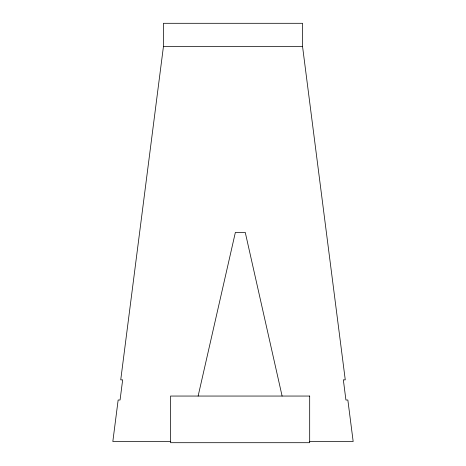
<?xml version="1.0" encoding="UTF-8"?>
<svg xmlns="http://www.w3.org/2000/svg" width="466" height="466" viewBox="0 0 466 466"><rect width="100%" height="100%" fill="white"/><g stroke="black" fill="none" stroke-linecap="round" stroke-linejoin="round"><path stroke-width="0.7" d="M309.436 441.512L353.17 441.512L347.852 400.009L345.923 400.009L343.343 379.848L345.265 379.848L302.568 46.623L302.568 23.3L163.432 23.3L163.432 46.623L120.735 379.848L122.657 379.848L120.071 400.009L118.148 400.009L112.83 441.512L170.783 441.512M198.126 396.053L235.371 232.406L245.256 232.406L282.105 396.053M163.432 46.623L302.568 46.623M309.686 396.053L170.544 396.053L170.544 442.7L309.686 442.7L309.686 396.053"/></g></svg>
